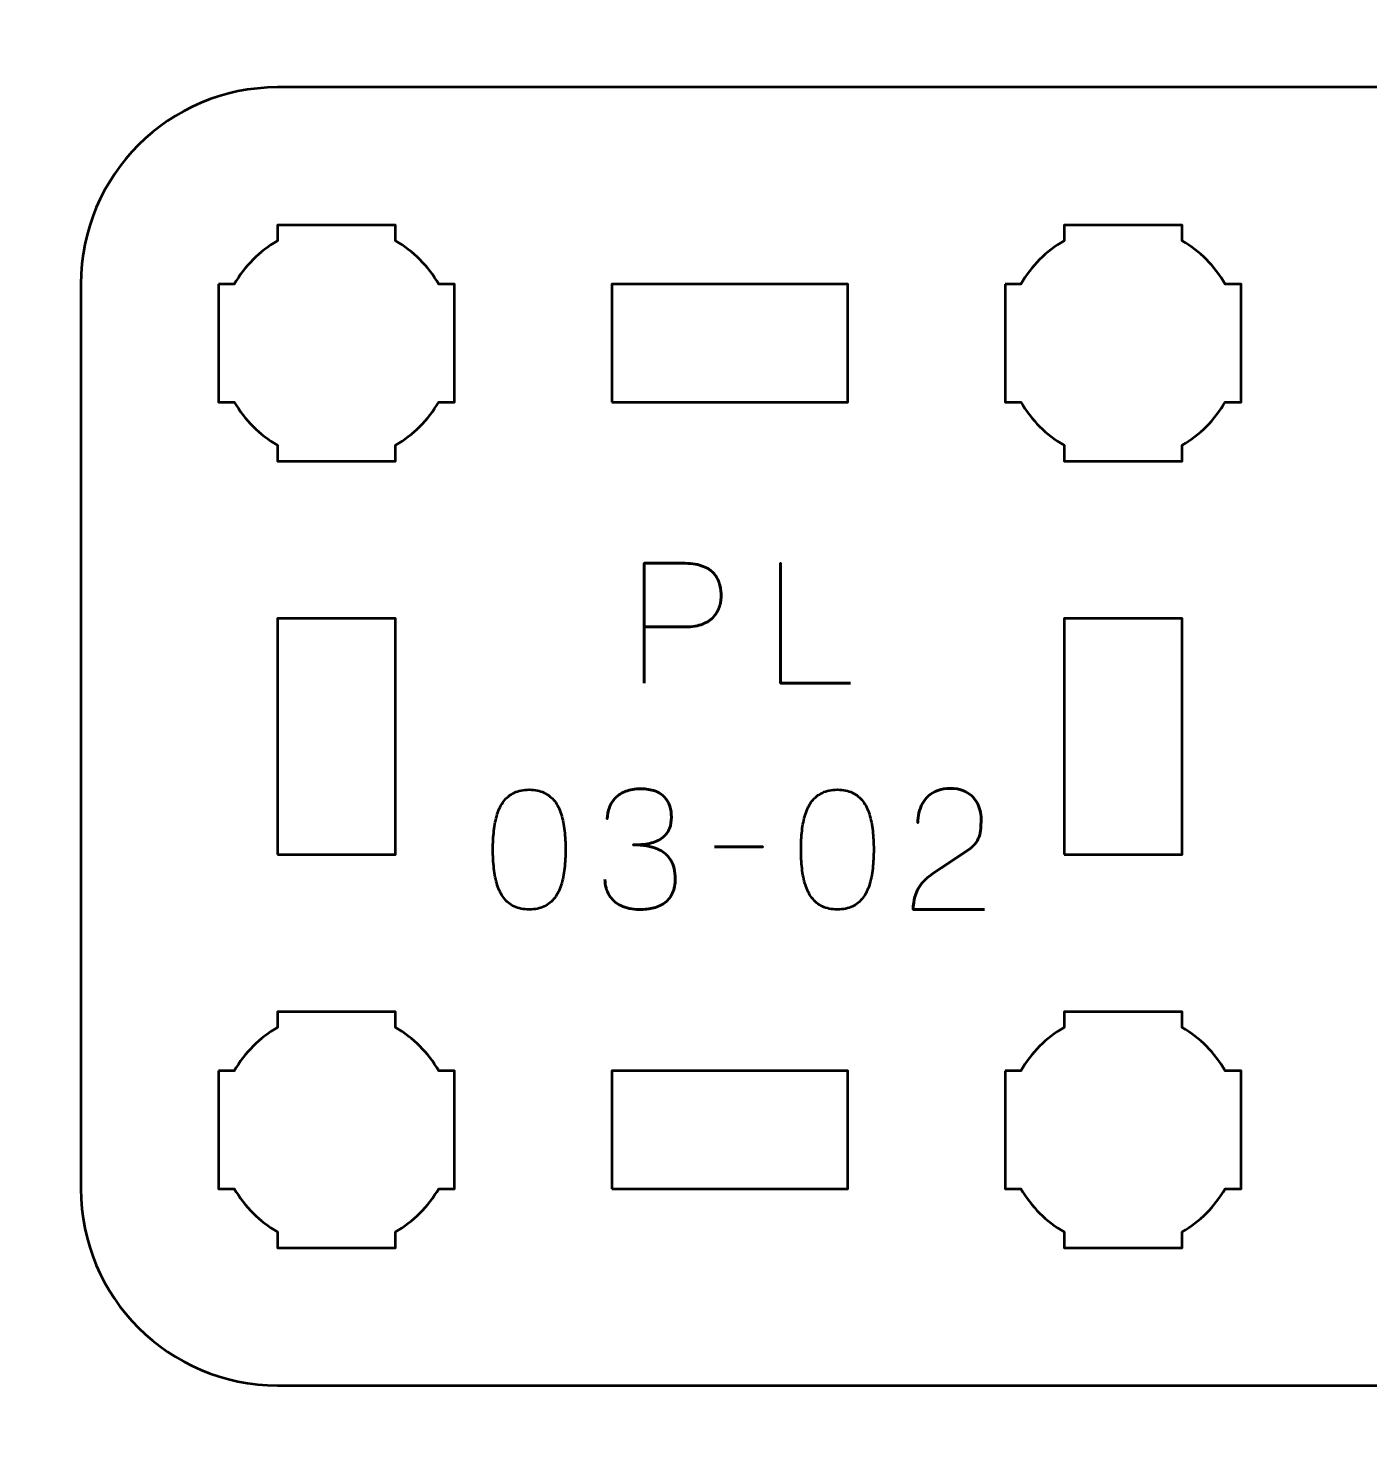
# Model space of a CAD drawing. Header units: centimetres. Extents: x -21 to 0, y -29.7 to 0.
# Drawn here: x -7.284 to -3.873, y -18.451 to -14.85 of the extents above; entities that cross this region are included whole.
import ezdxf

# ---------------------------------------------------------------- set-up
doc = ezdxf.new("R2010")
doc.units = ezdxf.units.CM
doc.header["$MEASUREMENT"] = 0
doc.layers.add('Layer 1', color=7, linetype='Continuous')

msp = doc.modelspace()

# ---------------------------------------------------------------- linework, layer by layer
at = {"layer": 'Layer 1', "lineweight": 53}
for points in [[(-5.8, -15.8), (-5.2, -15.8), (-5.2, -15.5), (-5.8, -15.5), (-5.8, -15.8)], [(-6.65, -16.95), (-6.35, -16.95), (-6.35, -16.35), (-6.65, -16.35), (-6.65, -16.95)], [(-4.65, -16.95), (-4.35, -16.95), (-4.35, -16.35), (-4.65, -16.35), (-4.65, -16.95)], [(-5.8, -17.8), (-5.2, -17.8), (-5.2, -17.5), (-5.8, -17.5), (-5.8, -17.8)]]:
    msp.add_lwpolyline(points, close=True, dxfattribs=at)
at = {"layer": 'Layer 1', "color": 1, "lineweight": 53}
msp.add_open_spline([(-21.00003, -29.19995), (-21.00003, -29.19995), (-21.00003, -5.89992), (-21.00003, -5.89992), (-21.00003, -5.89992), (-21.00003, -5.81709), (-20.93286, -5.74992), (-20.85003, -5.74992), (-20.85003, -5.74992), (-20.7672, -5.74992), (-20.70003, -5.68275), (-20.70003, -5.59992), (-20.70003, -5.59992), (-20.70003, -5.51709), (-20.7672, -5.44992), (-20.85003, -5.44992), (-20.85003, -5.44992), (-20.93286, -5.44992), (-21.00003, -5.38275), (-21.00003, -5.29992), (-21.00003, -5.29992), (-21.00003, -5.21709), (-20.93286, -5.14992), (-20.85003, -5.14992), (-20.85003, -5.14992), (-20.7672, -5.14992), (-20.70003, -5.08275), (-20.70003, -4.99992), (-20.70003, -4.99992), (-20.70003, -4.91709), (-20.7672, -4.84992), (-20.85003, -4.84992), (-20.85003, -4.84992), (-20.93286, -4.84992), (-21.00003, -4.78275), (-21.00003, -4.69992), (-21.00003, -4.69992), (-21.00003, -4.61709), (-20.93286, -4.54992), (-20.85003, -4.54992), (-20.85003, -4.54992), (-20.7672, -4.54992), (-20.70003, -4.48275), (-20.70003, -4.39992), (-20.70003, -4.39992), (-20.70003, -4.31709), (-20.7672, -4.24992), (-20.85003, -4.24992), (-20.85003, -4.24992), (-20.93286, -4.24992), (-21.00003, -4.18275), (-21.00003, -4.09992), (-21.00003, -4.09992), (-21.00003, -4.01709), (-20.93286, -3.94992), (-20.85003, -3.94992), (-20.85003, -3.94992), (-20.7672, -3.94992), (-20.70003, -3.88275), (-20.70003, -3.79992), (-20.70003, -3.79992), (-20.70003, -3.71709), (-20.7672, -3.64992), (-20.85003, -3.64992), (-20.85003, -3.64992), (-20.93286, -3.64992), (-21.00003, -3.58275), (-21.00003, -3.49992), (-21.00003, -3.49992), (-21.00003, -3.41709), (-20.93286, -3.34992), (-20.85003, -3.34992), (-20.85003, -3.34992), (-20.7672, -3.34992), (-20.70003, -3.28275), (-20.70003, -3.19992), (-20.70003, -3.19992), (-20.70003, -3.11709), (-20.7672, -3.04992), (-20.85003, -3.04992), (-20.85003, -3.04992), (-20.93286, -3.04992), (-21.00003, -2.98275), (-21.00003, -2.89992), (-21.00003, -2.89992), (-21.00003, -2.81709), (-20.93286, -2.74992), (-20.85003, -2.74992), (-20.85003, -2.74992), (-20.7672, -2.74992), (-20.70003, -2.68275), (-20.70003, -2.59992), (-20.70003, -2.59992), (-20.70003, -2.51709), (-20.7672, -2.44992), (-20.85003, -2.44992), (-20.85003, -2.44992), (-20.93286, -2.44992), (-21.00003, -2.38275), (-21.00003, -2.29992), (-21.00003, -2.29992), (-21.00003, -2.21709), (-20.93286, -2.14992), (-20.85003, -2.14992), (-20.85003, -2.14992), (-20.7672, -2.14992), (-20.70003, -2.08275), (-20.70003, -1.99992), (-20.70003, -1.99992), (-20.70003, -1.91709), (-20.7672, -1.84992), (-20.85003, -1.84992), (-20.85003, -1.84992), (-20.93286, -1.84992), (-21.00003, -1.78275), (-21.00003, -1.69992), (-21.00003, -1.69992), (-21.00003, -1.61709), (-20.93286, -1.54992), (-20.85003, -1.54992), (-20.85003, -1.54992), (-20.7672, -1.54992), (-20.70003, -1.48275), (-20.70003, -1.39992), (-20.70003, -1.39992), (-20.70003, -1.31709), (-20.7672, -1.24992), (-20.85003, -1.24992), (-20.85003, -1.24992), (-20.93286, -1.24992), (-21.00003, -1.18275), (-21.00003, -1.09992), (-21.00003, -1.09992), (-21.00003, -1.09992), (-21.00003, -0.49992), (-21.00003, -0.49992), (-21.00003, -0.49992), (-21.00003, -0.22295), (-20.77694, 0.00004), (-20.49994, 0.00004), (-20.49994, 0.00004), (-20.49994, 0.00004), (-0.50008, 0.00004), (-0.50008, 0.00004), (-0.50008, 0.00004), (-0.22294, 0.00004), (0.00002, -0.22295), (0.00002, -0.49992), (0.00002, -0.49992), (0.00002, -0.49992), (0.00002, -29.19995), (0.00002, -29.19995), (0.00002, -29.19995), (0.00002, -29.47695), (-0.22294, -29.70004), (-0.50008, -29.70004), (-0.50008, -29.70004), (-0.50008, -29.70004), (-20.49994, -29.70004), (-20.49994, -29.70004), (-20.49994, -29.70004), (-20.77694, -29.70004), (-21.00003, -29.47695), (-21.00003, -29.19995)], degree=3, knots=[0, 0, 0, 0, 0.0243902, 0.0243902, 0.0243902, 0.0243902, 0.0487805, 0.0487805, 0.0487805, 0.0487805, 0.0731707, 0.0731707, 0.0731707, 0.0731707, 0.097561, 0.097561, 0.097561, 0.097561, 0.1219512, 0.1219512, 0.1219512, 0.1219512, 0.1463415, 0.1463415, 0.1463415, 0.1463415, 0.1707317, 0.1707317, 0.1707317, 0.1707317, 0.195122, 0.195122, 0.195122, 0.195122, 0.2195122, 0.2195122, 0.2195122, 0.2195122, 0.2439024, 0.2439024, 0.2439024, 0.2439024, 0.2682927, 0.2682927, 0.2682927, 0.2682927, 0.2926829, 0.2926829, 0.2926829, 0.2926829, 0.3170732, 0.3170732, 0.3170732, 0.3170732, 0.3414634, 0.3414634, 0.3414634, 0.3414634, 0.3658537, 0.3658537, 0.3658537, 0.3658537, 0.3902439, 0.3902439, 0.3902439, 0.3902439, 0.4146341, 0.4146341, 0.4146341, 0.4146341, 0.4390244, 0.4390244, 0.4390244, 0.4390244, 0.4634146, 0.4634146, 0.4634146, 0.4634146, 0.4878049, 0.4878049, 0.4878049, 0.4878049, 0.5121951, 0.5121951, 0.5121951, 0.5121951, 0.5365854, 0.5365854, 0.5365854, 0.5365854, 0.5609756, 0.5609756, 0.5609756, 0.5609756, 0.5853659, 0.5853659, 0.5853659, 0.5853659, 0.6097561, 0.6097561, 0.6097561, 0.6097561, 0.6341463, 0.6341463, 0.6341463, 0.6341463, 0.6585366, 0.6585366, 0.6585366, 0.6585366, 0.6829268, 0.6829268, 0.6829268, 0.6829268, 0.7073171, 0.7073171, 0.7073171, 0.7073171, 0.7317073, 0.7317073, 0.7317073, 0.7317073, 0.7560976, 0.7560976, 0.7560976, 0.7560976, 0.7804878, 0.7804878, 0.7804878, 0.7804878, 0.804878, 0.804878, 0.804878, 0.804878, 0.8292683, 0.8292683, 0.8292683, 0.8292683, 0.8536585, 0.8536585, 0.8536585, 0.8536585, 0.8780488, 0.8780488, 0.8780488, 0.8780488, 0.902439, 0.902439, 0.902439, 0.902439, 0.9268293, 0.9268293, 0.9268293, 0.9268293, 0.9512195, 0.9512195, 0.9512195, 0.9512195, 0.9756098, 0.9756098, 0.9756098, 0.9756098, 1, 1, 1, 1], dxfattribs=at)
at = {"layer": 'Layer 1', "color": 3, "lineweight": 53}
msp.add_open_spline([(-7.15, -17.8), (-7.15, -17.8), (-7.15, -15.5), (-7.15, -15.5), (-7.15, -15.5), (-7.15, -15.22391), (-6.92609, -15), (-6.65, -15), (-6.65, -15), (-6.65, -15), (-2.35, -15), (-2.35, -15), (-2.35, -15), (-2.07391, -15), (-1.85, -15.22391), (-1.85, -15.5), (-1.85, -15.5), (-1.85, -15.5), (-1.85, -17.8), (-1.85, -17.8), (-1.85, -17.8), (-1.85, -18.07609), (-2.07391, -18.3), (-2.35, -18.3), (-2.35, -18.3), (-2.35, -18.3), (-6.65, -18.3), (-6.65, -18.3), (-6.65, -18.3), (-6.92609, -18.3), (-7.15, -18.07609), (-7.15, -17.8)], degree=3, knots=[0, 0, 0, 0, 0.125, 0.125, 0.125, 0.125, 0.25, 0.25, 0.25, 0.25, 0.375, 0.375, 0.375, 0.375, 0.5, 0.5, 0.5, 0.5, 0.625, 0.625, 0.625, 0.625, 0.75, 0.75, 0.75, 0.75, 0.875, 0.875, 0.875, 0.875, 1, 1, 1, 1], dxfattribs=at)
at = {"layer": 'Layer 1', "lineweight": 53}
for points in [[(-6.8, -15.5), (-6.8, -15.5), (-6.75985, -15.5), (-6.75985, -15.5), (-6.75985, -15.5), (-6.7335, -15.45447), (-6.69553, -15.4165), (-6.65, -15.39015), (-6.65, -15.39015), (-6.65, -15.39015), (-6.65, -15.35), (-6.65, -15.35), (-6.65, -15.35), (-6.65, -15.35), (-6.5, -15.35), (-6.5, -15.35), (-6.5, -15.35), (-6.5, -15.35), (-6.35, -15.35), (-6.35, -15.35), (-6.35, -15.35), (-6.35, -15.35), (-6.35, -15.39015), (-6.35, -15.39015), (-6.35, -15.39015), (-6.30447, -15.4165), (-6.2665, -15.45447), (-6.24015, -15.5), (-6.24015, -15.5), (-6.24015, -15.5), (-6.2, -15.5), (-6.2, -15.5), (-6.2, -15.5), (-6.2, -15.5), (-6.2, -15.65), (-6.2, -15.65), (-6.2, -15.65), (-6.2, -15.65), (-6.2, -15.8), (-6.2, -15.8), (-6.2, -15.8), (-6.2, -15.8), (-6.24015, -15.8), (-6.24015, -15.8), (-6.24015, -15.8), (-6.2665, -15.84553), (-6.30447, -15.8835), (-6.35, -15.90985), (-6.35, -15.90985), (-6.35, -15.90985), (-6.35, -15.95), (-6.35, -15.95), (-6.35, -15.95), (-6.35, -15.95), (-6.5, -15.95), (-6.5, -15.95), (-6.5, -15.95), (-6.5, -15.95), (-6.65, -15.95), (-6.65, -15.95), (-6.65, -15.95), (-6.65, -15.95), (-6.65, -15.90985), (-6.65, -15.90985), (-6.65, -15.90985), (-6.69553, -15.8835), (-6.7335, -15.84553), (-6.75985, -15.8), (-6.75985, -15.8), (-6.75985, -15.8), (-6.8, -15.8), (-6.8, -15.8), (-6.8, -15.8), (-6.8, -15.8), (-6.8, -15.65), (-6.8, -15.65), (-6.8, -15.65), (-6.8, -15.65), (-6.8, -15.5), (-6.8, -15.5)], [(-4.8, -15.5), (-4.8, -15.5), (-4.75985, -15.5), (-4.75985, -15.5), (-4.75985, -15.5), (-4.7335, -15.45447), (-4.69553, -15.4165), (-4.65, -15.39015), (-4.65, -15.39015), (-4.65, -15.39015), (-4.65, -15.35), (-4.65, -15.35), (-4.65, -15.35), (-4.65, -15.35), (-4.5, -15.35), (-4.5, -15.35), (-4.5, -15.35), (-4.5, -15.35), (-4.35, -15.35), (-4.35, -15.35), (-4.35, -15.35), (-4.35, -15.35), (-4.35, -15.39015), (-4.35, -15.39015), (-4.35, -15.39015), (-4.30447, -15.4165), (-4.2665, -15.45447), (-4.24015, -15.5), (-4.24015, -15.5), (-4.24015, -15.5), (-4.2, -15.5), (-4.2, -15.5), (-4.2, -15.5), (-4.2, -15.5), (-4.2, -15.65), (-4.2, -15.65), (-4.2, -15.65), (-4.2, -15.65), (-4.2, -15.8), (-4.2, -15.8), (-4.2, -15.8), (-4.2, -15.8), (-4.24015, -15.8), (-4.24015, -15.8), (-4.24015, -15.8), (-4.2665, -15.84553), (-4.30447, -15.8835), (-4.35, -15.90985), (-4.35, -15.90985), (-4.35, -15.90985), (-4.35, -15.95), (-4.35, -15.95), (-4.35, -15.95), (-4.35, -15.95), (-4.5, -15.95), (-4.5, -15.95), (-4.5, -15.95), (-4.5, -15.95), (-4.65, -15.95), (-4.65, -15.95), (-4.65, -15.95), (-4.65, -15.95), (-4.65, -15.90985), (-4.65, -15.90985), (-4.65, -15.90985), (-4.69553, -15.8835), (-4.7335, -15.84553), (-4.75985, -15.8), (-4.75985, -15.8), (-4.75985, -15.8), (-4.8, -15.8), (-4.8, -15.8), (-4.8, -15.8), (-4.8, -15.8), (-4.8, -15.65), (-4.8, -15.65), (-4.8, -15.65), (-4.8, -15.65), (-4.8, -15.5), (-4.8, -15.5)], [(-6.8, -17.5), (-6.8, -17.5), (-6.75985, -17.5), (-6.75985, -17.5), (-6.75985, -17.5), (-6.7335, -17.45447), (-6.69553, -17.4165), (-6.65, -17.39015), (-6.65, -17.39015), (-6.65, -17.39015), (-6.65, -17.35), (-6.65, -17.35), (-6.65, -17.35), (-6.65, -17.35), (-6.5, -17.35), (-6.5, -17.35), (-6.5, -17.35), (-6.5, -17.35), (-6.35, -17.35), (-6.35, -17.35), (-6.35, -17.35), (-6.35, -17.35), (-6.35, -17.39015), (-6.35, -17.39015), (-6.35, -17.39015), (-6.30447, -17.4165), (-6.2665, -17.45447), (-6.24015, -17.5), (-6.24015, -17.5), (-6.24015, -17.5), (-6.2, -17.5), (-6.2, -17.5), (-6.2, -17.5), (-6.2, -17.5), (-6.2, -17.65), (-6.2, -17.65), (-6.2, -17.65), (-6.2, -17.65), (-6.2, -17.8), (-6.2, -17.8), (-6.2, -17.8), (-6.2, -17.8), (-6.24015, -17.8), (-6.24015, -17.8), (-6.24015, -17.8), (-6.2665, -17.84553), (-6.30447, -17.8835), (-6.35, -17.90985), (-6.35, -17.90985), (-6.35, -17.90985), (-6.35, -17.95), (-6.35, -17.95), (-6.35, -17.95), (-6.35, -17.95), (-6.5, -17.95), (-6.5, -17.95), (-6.5, -17.95), (-6.5, -17.95), (-6.65, -17.95), (-6.65, -17.95), (-6.65, -17.95), (-6.65, -17.95), (-6.65, -17.90985), (-6.65, -17.90985), (-6.65, -17.90985), (-6.69553, -17.8835), (-6.7335, -17.84553), (-6.75985, -17.8), (-6.75985, -17.8), (-6.75985, -17.8), (-6.8, -17.8), (-6.8, -17.8), (-6.8, -17.8), (-6.8, -17.8), (-6.8, -17.65), (-6.8, -17.65), (-6.8, -17.65), (-6.8, -17.65), (-6.8, -17.5), (-6.8, -17.5)], [(-4.8, -17.5), (-4.8, -17.5), (-4.75985, -17.5), (-4.75985, -17.5), (-4.75985, -17.5), (-4.7335, -17.45447), (-4.69553, -17.4165), (-4.65, -17.39015), (-4.65, -17.39015), (-4.65, -17.39015), (-4.65, -17.35), (-4.65, -17.35), (-4.65, -17.35), (-4.65, -17.35), (-4.5, -17.35), (-4.5, -17.35), (-4.5, -17.35), (-4.5, -17.35), (-4.35, -17.35), (-4.35, -17.35), (-4.35, -17.35), (-4.35, -17.35), (-4.35, -17.39015), (-4.35, -17.39015), (-4.35, -17.39015), (-4.30447, -17.4165), (-4.2665, -17.45447), (-4.24015, -17.5), (-4.24015, -17.5), (-4.24015, -17.5), (-4.2, -17.5), (-4.2, -17.5), (-4.2, -17.5), (-4.2, -17.5), (-4.2, -17.65), (-4.2, -17.65), (-4.2, -17.65), (-4.2, -17.65), (-4.2, -17.8), (-4.2, -17.8), (-4.2, -17.8), (-4.2, -17.8), (-4.24015, -17.8), (-4.24015, -17.8), (-4.24015, -17.8), (-4.2665, -17.84553), (-4.30447, -17.8835), (-4.35, -17.90985), (-4.35, -17.90985), (-4.35, -17.90985), (-4.35, -17.95), (-4.35, -17.95), (-4.35, -17.95), (-4.35, -17.95), (-4.5, -17.95), (-4.5, -17.95), (-4.5, -17.95), (-4.5, -17.95), (-4.65, -17.95), (-4.65, -17.95), (-4.65, -17.95), (-4.65, -17.95), (-4.65, -17.90985), (-4.65, -17.90985), (-4.65, -17.90985), (-4.69553, -17.8835), (-4.7335, -17.84553), (-4.75985, -17.8), (-4.75985, -17.8), (-4.75985, -17.8), (-4.8, -17.8), (-4.8, -17.8), (-4.8, -17.8), (-4.8, -17.8), (-4.8, -17.65), (-4.8, -17.65), (-4.8, -17.65), (-4.8, -17.65), (-4.8, -17.5), (-4.8, -17.5)]]:
    msp.add_open_spline(points, degree=3, knots=[0, 0, 0, 0, 0.05, 0.05, 0.05, 0.05, 0.1, 0.1, 0.1, 0.1, 0.15, 0.15, 0.15, 0.15, 0.2, 0.2, 0.2, 0.2, 0.25, 0.25, 0.25, 0.25, 0.3, 0.3, 0.3, 0.3, 0.35, 0.35, 0.35, 0.35, 0.4, 0.4, 0.4, 0.4, 0.45, 0.45, 0.45, 0.45, 0.5, 0.5, 0.5, 0.5, 0.55, 0.55, 0.55, 0.55, 0.6, 0.6, 0.6, 0.6, 0.65, 0.65, 0.65, 0.65, 0.7, 0.7, 0.7, 0.7, 0.75, 0.75, 0.75, 0.75, 0.8, 0.8, 0.8, 0.8, 0.85, 0.85, 0.85, 0.85, 0.9, 0.9, 0.9, 0.9, 0.95, 0.95, 0.95, 0.95, 1, 1, 1, 1], dxfattribs=at)
at = {"layer": 'Layer 1', "color": 5, "lineweight": 53}
for points, knots in [([(-5.71759, -16.51494), (-5.71759, -16.51494), (-5.71759, -16.20972), (-5.71759, -16.20972), (-5.71759, -16.20972), (-5.71759, -16.20972), (-5.62022, -16.20972), (-5.62022, -16.20972), (-5.62022, -16.20972), (-5.60075, -16.20979), (-5.58474, -16.21198), (-5.57211, -16.21621), (-5.57211, -16.21621), (-5.55955, -16.22037), (-5.54967, -16.22616), (-5.54254, -16.2335), (-5.54254, -16.2335), (-5.53542, -16.24076), (-5.53034, -16.24909), (-5.52723, -16.25847), (-5.52723, -16.25847), (-5.5242, -16.26786), (-5.52244, -16.27766), (-5.52201, -16.28804), (-5.52201, -16.28804), (-5.52152, -16.29841), (-5.52272, -16.30857), (-5.52554, -16.31844), (-5.52554, -16.31844), (-5.52843, -16.32832), (-5.5333, -16.33728), (-5.54029, -16.34533), (-5.54029, -16.34533), (-5.5472, -16.35337), (-5.55658, -16.35979), (-5.56837, -16.36452), (-5.56837, -16.36452), (-5.58015, -16.36931), (-5.59475, -16.37171), (-5.61218, -16.37185), (-5.61218, -16.37185), (-5.61218, -16.37185), (-5.71759, -16.37185), (-5.71759, -16.37185), (-5.71759, -16.37185), (-5.71759, -16.37185), (-5.61218, -16.37185), (-5.61218, -16.37185), (-5.61218, -16.37185), (-5.59511, -16.37171), (-5.58064, -16.36931), (-5.56893, -16.36452), (-5.56893, -16.36452), (-5.55715, -16.35979), (-5.54776, -16.35337), (-5.54071, -16.34533), (-5.54071, -16.34533), (-5.53372, -16.33728), (-5.52871, -16.32832), (-5.52575, -16.31844), (-5.52575, -16.31844), (-5.52279, -16.30857), (-5.52152, -16.29841), (-5.52201, -16.28804), (-5.52201, -16.28804), (-5.52244, -16.27766), (-5.5242, -16.26786), (-5.52737, -16.25847), (-5.52737, -16.25847), (-5.53048, -16.24909), (-5.5357, -16.24076), (-5.54283, -16.2335), (-5.54283, -16.2335), (-5.55002, -16.22616), (-5.5599, -16.22037), (-5.57246, -16.21621), (-5.57246, -16.21621), (-5.58509, -16.21198), (-5.60096, -16.20979), (-5.62022, -16.20972), (-5.62022, -16.20972), (-5.62022, -16.20972), (-5.71759, -16.20972), (-5.71759, -16.20972), (-5.71759, -16.20972), (-5.71759, -16.20972), (-5.71759, -16.51494), (-5.71759, -16.51494)], [0, 0, 0, 0, 0.0454545, 0.0454545, 0.0454545, 0.0454545, 0.0909091, 0.0909091, 0.0909091, 0.0909091, 0.1363636, 0.1363636, 0.1363636, 0.1363636, 0.1818182, 0.1818182, 0.1818182, 0.1818182, 0.2272727, 0.2272727, 0.2272727, 0.2272727, 0.2727273, 0.2727273, 0.2727273, 0.2727273, 0.3181818, 0.3181818, 0.3181818, 0.3181818, 0.3636364, 0.3636364, 0.3636364, 0.3636364, 0.4090909, 0.4090909, 0.4090909, 0.4090909, 0.4545455, 0.4545455, 0.4545455, 0.4545455, 0.5, 0.5, 0.5, 0.5, 0.5454545, 0.5454545, 0.5454545, 0.5454545, 0.5909091, 0.5909091, 0.5909091, 0.5909091, 0.6363636, 0.6363636, 0.6363636, 0.6363636, 0.6818182, 0.6818182, 0.6818182, 0.6818182, 0.7272727, 0.7272727, 0.7272727, 0.7272727, 0.7727273, 0.7727273, 0.7727273, 0.7727273, 0.8181818, 0.8181818, 0.8181818, 0.8181818, 0.8636364, 0.8636364, 0.8636364, 0.8636364, 0.9090909, 0.9090909, 0.9090909, 0.9090909, 0.9545455, 0.9545455, 0.9545455, 0.9545455, 1, 1, 1, 1]), ([(-5.19309, -16.51494), (-5.19309, -16.51494), (-5.37131, -16.51494), (-5.37131, -16.51494), (-5.37131, -16.51494), (-5.37131, -16.51494), (-5.37131, -16.20972), (-5.37131, -16.20972), (-5.37131, -16.20972), (-5.37131, -16.20972), (-5.37131, -16.51494), (-5.37131, -16.51494), (-5.37131, -16.51494), (-5.37131, -16.51494), (-5.19309, -16.51494), (-5.19309, -16.51494)], [0, 0, 0, 0, 0.25, 0.25, 0.25, 0.25, 0.5, 0.5, 0.5, 0.5, 0.75, 0.75, 0.75, 0.75, 1, 1, 1, 1]), ([(-6.0099, -17.09025), (-5.99509, -17.09018), (-5.98232, -17.08757), (-5.97166, -17.08249), (-5.97166, -17.08249), (-5.96108, -17.07741), (-5.95226, -17.07014), (-5.94521, -17.0609), (-5.94521, -17.0609), (-5.93822, -17.05159), (-5.93272, -17.04058), (-5.92863, -17.02788), (-5.92863, -17.02788), (-5.9246, -17.01518), (-5.92171, -17.00128), (-5.92009, -16.98604), (-5.92009, -16.98604), (-5.91839, -16.9708), (-5.91755, -16.95478), (-5.91762, -16.93785), (-5.91762, -16.93785), (-5.91755, -16.92099), (-5.91839, -16.90497), (-5.92009, -16.8898), (-5.92009, -16.8898), (-5.92171, -16.87463), (-5.9246, -16.86066), (-5.92863, -16.84796), (-5.92863, -16.84796), (-5.93272, -16.83533), (-5.93822, -16.82433), (-5.94521, -16.81494), (-5.94521, -16.81494), (-5.95226, -16.80563), (-5.96108, -16.79836), (-5.97166, -16.79328), (-5.97166, -16.79328), (-5.98232, -16.78813), (-5.99509, -16.78552), (-6.0099, -16.78545), (-6.0099, -16.78545), (-6.02472, -16.78552), (-6.03749, -16.78813), (-6.04815, -16.79328), (-6.04815, -16.79328), (-6.05873, -16.79836), (-6.06755, -16.80563), (-6.0746, -16.81494), (-6.0746, -16.81494), (-6.08159, -16.82433), (-6.08709, -16.83533), (-6.09118, -16.84796), (-6.09118, -16.84796), (-6.09521, -16.86066), (-6.0981, -16.87463), (-6.09972, -16.8898), (-6.09972, -16.8898), (-6.10141, -16.90497), (-6.10226, -16.92099), (-6.10219, -16.93785), (-6.10219, -16.93785), (-6.10226, -16.95478), (-6.10141, -16.9708), (-6.09972, -16.98604), (-6.09972, -16.98604), (-6.0981, -17.00128), (-6.09521, -17.01518), (-6.09118, -17.02788), (-6.09118, -17.02788), (-6.08709, -17.04058), (-6.08159, -17.05159), (-6.0746, -17.0609), (-6.0746, -17.0609), (-6.06755, -17.07014), (-6.05873, -17.07741), (-6.04815, -17.08249), (-6.04815, -17.08249), (-6.03749, -17.08757), (-6.02472, -17.09018), (-6.0099, -17.09025)], [0, 0, 0, 0, 0.05, 0.05, 0.05, 0.05, 0.1, 0.1, 0.1, 0.1, 0.15, 0.15, 0.15, 0.15, 0.2, 0.2, 0.2, 0.2, 0.25, 0.25, 0.25, 0.25, 0.3, 0.3, 0.3, 0.3, 0.35, 0.35, 0.35, 0.35, 0.4, 0.4, 0.4, 0.4, 0.45, 0.45, 0.45, 0.45, 0.5, 0.5, 0.5, 0.5, 0.55, 0.55, 0.55, 0.55, 0.6, 0.6, 0.6, 0.6, 0.65, 0.65, 0.65, 0.65, 0.7, 0.7, 0.7, 0.7, 0.75, 0.75, 0.75, 0.75, 0.8, 0.8, 0.8, 0.8, 0.85, 0.85, 0.85, 0.85, 0.9, 0.9, 0.9, 0.9, 0.95, 0.95, 0.95, 0.95, 1, 1, 1, 1]), ([(-6.0099, -17.09025), (-5.99509, -17.09018), (-5.98232, -17.08757), (-5.97166, -17.08249), (-5.97166, -17.08249), (-5.96108, -17.07741), (-5.95226, -17.07014), (-5.94521, -17.0609), (-5.94521, -17.0609), (-5.93822, -17.05159), (-5.93272, -17.04058), (-5.92863, -17.02788), (-5.92863, -17.02788), (-5.9246, -17.01518), (-5.92171, -17.00128), (-5.92009, -16.98604), (-5.92009, -16.98604), (-5.91839, -16.9708), (-5.91755, -16.95478), (-5.91762, -16.93785), (-5.91762, -16.93785), (-5.91755, -16.92099), (-5.91839, -16.90497), (-5.92009, -16.8898), (-5.92009, -16.8898), (-5.92171, -16.87463), (-5.9246, -16.86066), (-5.92863, -16.84796), (-5.92863, -16.84796), (-5.93272, -16.83533), (-5.93822, -16.82433), (-5.94521, -16.81494), (-5.94521, -16.81494), (-5.95226, -16.80563), (-5.96108, -16.79836), (-5.97166, -16.79328), (-5.97166, -16.79328), (-5.98232, -16.78813), (-5.99509, -16.78552), (-6.0099, -16.78545), (-6.0099, -16.78545), (-6.02472, -16.78552), (-6.03749, -16.78813), (-6.04815, -16.79328), (-6.04815, -16.79328), (-6.05873, -16.79836), (-6.06755, -16.80563), (-6.0746, -16.81494), (-6.0746, -16.81494), (-6.08159, -16.82433), (-6.08709, -16.83533), (-6.09118, -16.84796), (-6.09118, -16.84796), (-6.09521, -16.86066), (-6.0981, -16.87463), (-6.09972, -16.8898), (-6.09972, -16.8898), (-6.10141, -16.90497), (-6.10226, -16.92099), (-6.10219, -16.93785), (-6.10219, -16.93785), (-6.10226, -16.95478), (-6.10141, -16.9708), (-6.09972, -16.98604), (-6.09972, -16.98604), (-6.0981, -17.00128), (-6.09521, -17.01518), (-6.09118, -17.02788), (-6.09118, -17.02788), (-6.08709, -17.04058), (-6.08159, -17.05159), (-6.0746, -17.0609), (-6.0746, -17.0609), (-6.06755, -17.07014), (-6.05873, -17.07741), (-6.04815, -17.08249), (-6.04815, -17.08249), (-6.03749, -17.08757), (-6.02472, -17.09018), (-6.0099, -17.09025)], [0, 0, 0, 0, 0.05, 0.05, 0.05, 0.05, 0.1, 0.1, 0.1, 0.1, 0.15, 0.15, 0.15, 0.15, 0.2, 0.2, 0.2, 0.2, 0.25, 0.25, 0.25, 0.25, 0.3, 0.3, 0.3, 0.3, 0.35, 0.35, 0.35, 0.35, 0.4, 0.4, 0.4, 0.4, 0.45, 0.45, 0.45, 0.45, 0.5, 0.5, 0.5, 0.5, 0.55, 0.55, 0.55, 0.55, 0.6, 0.6, 0.6, 0.6, 0.65, 0.65, 0.65, 0.65, 0.7, 0.7, 0.7, 0.7, 0.75, 0.75, 0.75, 0.75, 0.8, 0.8, 0.8, 0.8, 0.85, 0.85, 0.85, 0.85, 0.9, 0.9, 0.9, 0.9, 0.95, 0.95, 0.95, 0.95, 1, 1, 1, 1]), ([(-5.81729, -17.01363), (-5.81722, -17.02887), (-5.81369, -17.04213), (-5.80671, -17.05363), (-5.80671, -17.05363), (-5.79972, -17.06506), (-5.78977, -17.07402), (-5.77679, -17.08044), (-5.77679, -17.08044), (-5.76381, -17.08686), (-5.74822, -17.09011), (-5.73008, -17.09025), (-5.73008, -17.09025), (-5.71647, -17.09025), (-5.70412, -17.08884), (-5.6929, -17.08588), (-5.6929, -17.08588), (-5.68175, -17.08291), (-5.67216, -17.07833), (-5.66404, -17.07205), (-5.66404, -17.07205), (-5.65593, -17.06577), (-5.64972, -17.05765), (-5.64528, -17.04778), (-5.64528, -17.04778), (-5.6409, -17.03783), (-5.63872, -17.0259), (-5.63865, -17.01193), (-5.63865, -17.01193), (-5.63857, -16.99331), (-5.64238, -16.97757), (-5.64993, -16.9648), (-5.64993, -16.9648), (-5.65748, -16.95203), (-5.6692, -16.94244), (-5.68493, -16.93588), (-5.68493, -16.93588), (-5.70066, -16.92931), (-5.72084, -16.926), (-5.74532, -16.926), (-5.74532, -16.926), (-5.72705, -16.92607), (-5.71174, -16.92438), (-5.69925, -16.92092), (-5.69925, -16.92092), (-5.68683, -16.91746), (-5.67689, -16.91259), (-5.66941, -16.90624), (-5.66941, -16.90624), (-5.66193, -16.89996), (-5.6565, -16.89248), (-5.65325, -16.88388), (-5.65325, -16.88388), (-5.64993, -16.87534), (-5.64831, -16.86596), (-5.64838, -16.85573), (-5.64838, -16.85573), (-5.64831, -16.84549), (-5.64972, -16.83604), (-5.65254, -16.82729), (-5.65254, -16.82729), (-5.6553, -16.81854), (-5.65981, -16.81085), (-5.66595, -16.80429), (-5.66595, -16.80429), (-5.67209, -16.79773), (-5.6802, -16.79258), (-5.69015, -16.78891), (-5.69015, -16.78891), (-5.70017, -16.78524), (-5.71238, -16.78341), (-5.7267, -16.78334), (-5.7267, -16.78334), (-5.74095, -16.78341), (-5.75344, -16.78552), (-5.76402, -16.78962), (-5.76402, -16.78962), (-5.77468, -16.79371), (-5.78342, -16.79928), (-5.79048, -16.80641), (-5.79048, -16.80641), (-5.79746, -16.81353), (-5.80269, -16.82165), (-5.80614, -16.83082), (-5.80614, -16.83082), (-5.80967, -16.83999), (-5.81136, -16.84973), (-5.81136, -16.85996), (-5.81136, -16.85996), (-5.81136, -16.84973), (-5.80967, -16.83999), (-5.80614, -16.83082), (-5.80614, -16.83082), (-5.80269, -16.82165), (-5.79746, -16.81353), (-5.79048, -16.80641), (-5.79048, -16.80641), (-5.78342, -16.79928), (-5.77468, -16.79371), (-5.76402, -16.78962), (-5.76402, -16.78962), (-5.75344, -16.78552), (-5.74095, -16.78341), (-5.7267, -16.78334), (-5.7267, -16.78334), (-5.71238, -16.78341), (-5.70017, -16.78524), (-5.69015, -16.78891), (-5.69015, -16.78891), (-5.6802, -16.79258), (-5.67209, -16.79773), (-5.66595, -16.80429), (-5.66595, -16.80429), (-5.65981, -16.81085), (-5.6553, -16.81854), (-5.65254, -16.82729), (-5.65254, -16.82729), (-5.64972, -16.83604), (-5.64831, -16.84549), (-5.64838, -16.85573), (-5.64838, -16.85573), (-5.64831, -16.86596), (-5.64993, -16.87534), (-5.65325, -16.88388), (-5.65325, -16.88388), (-5.6565, -16.89248), (-5.66193, -16.89996), (-5.66941, -16.90624), (-5.66941, -16.90624), (-5.67689, -16.91259), (-5.68683, -16.91746), (-5.69925, -16.92092), (-5.69925, -16.92092), (-5.71174, -16.92438), (-5.72705, -16.92607), (-5.74532, -16.926), (-5.74532, -16.926), (-5.72084, -16.926), (-5.70066, -16.92931), (-5.68493, -16.93588), (-5.68493, -16.93588), (-5.6692, -16.94244), (-5.65748, -16.95203), (-5.64993, -16.9648), (-5.64993, -16.9648), (-5.64238, -16.97757), (-5.63857, -16.99331), (-5.63865, -17.01193), (-5.63865, -17.01193), (-5.63872, -17.0259), (-5.6409, -17.03783), (-5.64528, -17.04778), (-5.64528, -17.04778), (-5.64972, -17.05765), (-5.65593, -17.06577), (-5.66404, -17.07205), (-5.66404, -17.07205), (-5.67216, -17.07833), (-5.68175, -17.08291), (-5.6929, -17.08588), (-5.6929, -17.08588), (-5.70412, -17.08884), (-5.71647, -17.09025), (-5.73008, -17.09025), (-5.73008, -17.09025), (-5.74822, -17.09011), (-5.76381, -17.08686), (-5.77679, -17.08044), (-5.77679, -17.08044), (-5.78977, -17.07402), (-5.79972, -17.06506), (-5.80671, -17.05363), (-5.80671, -17.05363), (-5.81369, -17.04213), (-5.81722, -17.02887), (-5.81729, -17.01363)], [0, 0, 0, 0, 0.0227273, 0.0227273, 0.0227273, 0.0227273, 0.0454545, 0.0454545, 0.0454545, 0.0454545, 0.0681818, 0.0681818, 0.0681818, 0.0681818, 0.0909091, 0.0909091, 0.0909091, 0.0909091, 0.1136364, 0.1136364, 0.1136364, 0.1136364, 0.1363636, 0.1363636, 0.1363636, 0.1363636, 0.1590909, 0.1590909, 0.1590909, 0.1590909, 0.1818182, 0.1818182, 0.1818182, 0.1818182, 0.2045455, 0.2045455, 0.2045455, 0.2045455, 0.2272727, 0.2272727, 0.2272727, 0.2272727, 0.25, 0.25, 0.25, 0.25, 0.2727273, 0.2727273, 0.2727273, 0.2727273, 0.2954545, 0.2954545, 0.2954545, 0.2954545, 0.3181818, 0.3181818, 0.3181818, 0.3181818, 0.3409091, 0.3409091, 0.3409091, 0.3409091, 0.3636364, 0.3636364, 0.3636364, 0.3636364, 0.3863636, 0.3863636, 0.3863636, 0.3863636, 0.4090909, 0.4090909, 0.4090909, 0.4090909, 0.4318182, 0.4318182, 0.4318182, 0.4318182, 0.4545455, 0.4545455, 0.4545455, 0.4545455, 0.4772727, 0.4772727, 0.4772727, 0.4772727, 0.5, 0.5, 0.5, 0.5, 0.5227273, 0.5227273, 0.5227273, 0.5227273, 0.5454545, 0.5454545, 0.5454545, 0.5454545, 0.5681818, 0.5681818, 0.5681818, 0.5681818, 0.5909091, 0.5909091, 0.5909091, 0.5909091, 0.6136364, 0.6136364, 0.6136364, 0.6136364, 0.6363636, 0.6363636, 0.6363636, 0.6363636, 0.6590909, 0.6590909, 0.6590909, 0.6590909, 0.6818182, 0.6818182, 0.6818182, 0.6818182, 0.7045455, 0.7045455, 0.7045455, 0.7045455, 0.7272727, 0.7272727, 0.7272727, 0.7272727, 0.75, 0.75, 0.75, 0.75, 0.7727273, 0.7727273, 0.7727273, 0.7727273, 0.7954545, 0.7954545, 0.7954545, 0.7954545, 0.8181818, 0.8181818, 0.8181818, 0.8181818, 0.8409091, 0.8409091, 0.8409091, 0.8409091, 0.8636364, 0.8636364, 0.8636364, 0.8636364, 0.8863636, 0.8863636, 0.8863636, 0.8863636, 0.9090909, 0.9090909, 0.9090909, 0.9090909, 0.9318182, 0.9318182, 0.9318182, 0.9318182, 0.9545455, 0.9545455, 0.9545455, 0.9545455, 0.9772727, 0.9772727, 0.9772727, 0.9772727, 1, 1, 1, 1]), ([(-5.22632, -17.09025), (-5.21151, -17.09018), (-5.19874, -17.08757), (-5.18808, -17.08249), (-5.18808, -17.08249), (-5.1775, -17.07741), (-5.16868, -17.07014), (-5.16163, -17.0609), (-5.16163, -17.0609), (-5.15464, -17.05159), (-5.14914, -17.04058), (-5.14505, -17.02788), (-5.14505, -17.02788), (-5.14102, -17.01518), (-5.13813, -17.00128), (-5.13651, -16.98604), (-5.13651, -16.98604), (-5.13481, -16.9708), (-5.13397, -16.95478), (-5.13404, -16.93785), (-5.13404, -16.93785), (-5.13397, -16.92099), (-5.13481, -16.90497), (-5.13651, -16.8898), (-5.13651, -16.8898), (-5.13813, -16.87463), (-5.14102, -16.86066), (-5.14505, -16.84796), (-5.14505, -16.84796), (-5.14914, -16.83533), (-5.15464, -16.82433), (-5.16163, -16.81494), (-5.16163, -16.81494), (-5.16868, -16.80563), (-5.1775, -16.79836), (-5.18808, -16.79328), (-5.18808, -16.79328), (-5.19874, -16.78813), (-5.21151, -16.78552), (-5.22632, -16.78545), (-5.22632, -16.78545), (-5.24114, -16.78552), (-5.25391, -16.78813), (-5.26457, -16.79328), (-5.26457, -16.79328), (-5.27515, -16.79836), (-5.28397, -16.80563), (-5.29102, -16.81494), (-5.29102, -16.81494), (-5.29801, -16.82433), (-5.30351, -16.83533), (-5.3076, -16.84796), (-5.3076, -16.84796), (-5.31163, -16.86066), (-5.31452, -16.87463), (-5.31614, -16.8898), (-5.31614, -16.8898), (-5.31783, -16.90497), (-5.31868, -16.92099), (-5.31861, -16.93785), (-5.31861, -16.93785), (-5.31868, -16.95478), (-5.31783, -16.9708), (-5.31614, -16.98604), (-5.31614, -16.98604), (-5.31452, -17.00128), (-5.31163, -17.01518), (-5.3076, -17.02788), (-5.3076, -17.02788), (-5.30351, -17.04058), (-5.29801, -17.05159), (-5.29102, -17.0609), (-5.29102, -17.0609), (-5.28397, -17.07014), (-5.27515, -17.07741), (-5.26457, -17.08249), (-5.26457, -17.08249), (-5.25391, -17.08757), (-5.24114, -17.09018), (-5.22632, -17.09025)], [0, 0, 0, 0, 0.05, 0.05, 0.05, 0.05, 0.1, 0.1, 0.1, 0.1, 0.15, 0.15, 0.15, 0.15, 0.2, 0.2, 0.2, 0.2, 0.25, 0.25, 0.25, 0.25, 0.3, 0.3, 0.3, 0.3, 0.35, 0.35, 0.35, 0.35, 0.4, 0.4, 0.4, 0.4, 0.45, 0.45, 0.45, 0.45, 0.5, 0.5, 0.5, 0.5, 0.55, 0.55, 0.55, 0.55, 0.6, 0.6, 0.6, 0.6, 0.65, 0.65, 0.65, 0.65, 0.7, 0.7, 0.7, 0.7, 0.75, 0.75, 0.75, 0.75, 0.8, 0.8, 0.8, 0.8, 0.85, 0.85, 0.85, 0.85, 0.9, 0.9, 0.9, 0.9, 0.95, 0.95, 0.95, 0.95, 1, 1, 1, 1]), ([(-5.22632, -17.09025), (-5.21151, -17.09018), (-5.19874, -17.08757), (-5.18808, -17.08249), (-5.18808, -17.08249), (-5.1775, -17.07741), (-5.16868, -17.07014), (-5.16163, -17.0609), (-5.16163, -17.0609), (-5.15464, -17.05159), (-5.14914, -17.04058), (-5.14505, -17.02788), (-5.14505, -17.02788), (-5.14102, -17.01518), (-5.13813, -17.00128), (-5.13651, -16.98604), (-5.13651, -16.98604), (-5.13481, -16.9708), (-5.13397, -16.95478), (-5.13404, -16.93785), (-5.13404, -16.93785), (-5.13397, -16.92099), (-5.13481, -16.90497), (-5.13651, -16.8898), (-5.13651, -16.8898), (-5.13813, -16.87463), (-5.14102, -16.86066), (-5.14505, -16.84796), (-5.14505, -16.84796), (-5.14914, -16.83533), (-5.15464, -16.82433), (-5.16163, -16.81494), (-5.16163, -16.81494), (-5.16868, -16.80563), (-5.1775, -16.79836), (-5.18808, -16.79328), (-5.18808, -16.79328), (-5.19874, -16.78813), (-5.21151, -16.78552), (-5.22632, -16.78545), (-5.22632, -16.78545), (-5.24114, -16.78552), (-5.25391, -16.78813), (-5.26457, -16.79328), (-5.26457, -16.79328), (-5.27515, -16.79836), (-5.28397, -16.80563), (-5.29102, -16.81494), (-5.29102, -16.81494), (-5.29801, -16.82433), (-5.30351, -16.83533), (-5.3076, -16.84796), (-5.3076, -16.84796), (-5.31163, -16.86066), (-5.31452, -16.87463), (-5.31614, -16.8898), (-5.31614, -16.8898), (-5.31783, -16.90497), (-5.31868, -16.92099), (-5.31861, -16.93785), (-5.31861, -16.93785), (-5.31868, -16.95478), (-5.31783, -16.9708), (-5.31614, -16.98604), (-5.31614, -16.98604), (-5.31452, -17.00128), (-5.31163, -17.01518), (-5.3076, -17.02788), (-5.3076, -17.02788), (-5.30351, -17.04058), (-5.29801, -17.05159), (-5.29102, -17.0609), (-5.29102, -17.0609), (-5.28397, -17.07014), (-5.27515, -17.07741), (-5.26457, -17.08249), (-5.26457, -17.08249), (-5.25391, -17.08757), (-5.24114, -17.09018), (-5.22632, -17.09025)], [0, 0, 0, 0, 0.05, 0.05, 0.05, 0.05, 0.1, 0.1, 0.1, 0.1, 0.15, 0.15, 0.15, 0.15, 0.2, 0.2, 0.2, 0.2, 0.25, 0.25, 0.25, 0.25, 0.3, 0.3, 0.3, 0.3, 0.35, 0.35, 0.35, 0.35, 0.4, 0.4, 0.4, 0.4, 0.45, 0.45, 0.45, 0.45, 0.5, 0.5, 0.5, 0.5, 0.55, 0.55, 0.55, 0.55, 0.6, 0.6, 0.6, 0.6, 0.65, 0.65, 0.65, 0.65, 0.7, 0.7, 0.7, 0.7, 0.75, 0.75, 0.75, 0.75, 0.8, 0.8, 0.8, 0.8, 0.85, 0.85, 0.85, 0.85, 0.9, 0.9, 0.9, 0.9, 0.95, 0.95, 0.95, 0.95, 1, 1, 1, 1]), ([(-4.8521, -17.09025), (-4.8521, -17.09025), (-5.03371, -17.09025), (-5.03371, -17.09025), (-5.03371, -17.09025), (-5.03336, -17.07797), (-5.03181, -17.06711), (-5.02919, -17.05779), (-5.02919, -17.05779), (-5.02651, -17.04848), (-5.02292, -17.0403), (-5.01847, -17.03324), (-5.01847, -17.03324), (-5.01395, -17.02619), (-5.0088, -17.01991), (-5.00295, -17.0144), (-5.00295, -17.0144), (-4.99709, -17.00883), (-4.99081, -17.00375), (-4.98404, -16.99895), (-4.98404, -16.99895), (-4.97727, -16.99422), (-4.97028, -16.9895), (-4.96301, -16.98484), (-4.96301, -16.98484), (-4.96301, -16.98484), (-4.89062, -16.93658), (-4.89062, -16.93658), (-4.89062, -16.93658), (-4.88322, -16.93136), (-4.87743, -16.92565), (-4.87334, -16.91951), (-4.87334, -16.91951), (-4.86918, -16.91337), (-4.86628, -16.90688), (-4.86452, -16.90003), (-4.86452, -16.90003), (-4.86283, -16.89326), (-4.86177, -16.88628), (-4.86142, -16.87922), (-4.86142, -16.87922), (-4.86106, -16.87209), (-4.86092, -16.86497), (-4.86099, -16.85784), (-4.86099, -16.85784), (-4.86099, -16.85199), (-4.86177, -16.84571), (-4.86332, -16.83893), (-4.86332, -16.83893), (-4.86494, -16.83223), (-4.86748, -16.82553), (-4.87108, -16.8189), (-4.87108, -16.8189), (-4.87468, -16.81226), (-4.87948, -16.8062), (-4.88547, -16.80069), (-4.88547, -16.80069), (-4.89147, -16.79526), (-4.89888, -16.79089), (-4.9077, -16.78757), (-4.9077, -16.78757), (-4.91652, -16.78425), (-4.92689, -16.78256), (-4.93888, -16.78249), (-4.93888, -16.78249), (-4.95095, -16.78256), (-4.9616, -16.78425), (-4.97078, -16.7875), (-4.97078, -16.7875), (-4.97995, -16.79074), (-4.98778, -16.79526), (-4.99427, -16.80097), (-4.99427, -16.80097), (-5.00076, -16.80669), (-5.00598, -16.81332), (-5.01007, -16.82073), (-5.01007, -16.82073), (-5.01417, -16.82814), (-5.01713, -16.83604), (-5.01903, -16.84437), (-5.01903, -16.84437), (-5.02094, -16.85269), (-5.02186, -16.86116), (-5.02186, -16.8697), (-5.02186, -16.8697), (-5.02186, -16.86116), (-5.02094, -16.85269), (-5.01903, -16.84437), (-5.01903, -16.84437), (-5.01713, -16.83604), (-5.01417, -16.82814), (-5.01007, -16.82073), (-5.01007, -16.82073), (-5.00598, -16.81332), (-5.00076, -16.80669), (-4.99427, -16.80097), (-4.99427, -16.80097), (-4.98778, -16.79526), (-4.97995, -16.79074), (-4.97078, -16.7875), (-4.97078, -16.7875), (-4.9616, -16.78425), (-4.95095, -16.78256), (-4.93888, -16.78249), (-4.93888, -16.78249), (-4.92689, -16.78256), (-4.91652, -16.78425), (-4.9077, -16.78757), (-4.9077, -16.78757), (-4.89888, -16.79089), (-4.89147, -16.79526), (-4.88547, -16.80069), (-4.88547, -16.80069), (-4.87948, -16.8062), (-4.87468, -16.81226), (-4.87108, -16.8189), (-4.87108, -16.8189), (-4.86748, -16.82553), (-4.86494, -16.83223), (-4.86332, -16.83893), (-4.86332, -16.83893), (-4.86177, -16.84571), (-4.86099, -16.85199), (-4.86099, -16.85784), (-4.86099, -16.85784), (-4.86092, -16.86497), (-4.86106, -16.87209), (-4.86142, -16.87922), (-4.86142, -16.87922), (-4.86177, -16.88628), (-4.86283, -16.89326), (-4.86452, -16.90003), (-4.86452, -16.90003), (-4.86628, -16.90688), (-4.86918, -16.91337), (-4.87334, -16.91951), (-4.87334, -16.91951), (-4.87743, -16.92565), (-4.88322, -16.93136), (-4.89062, -16.93658), (-4.89062, -16.93658), (-4.89062, -16.93658), (-4.96301, -16.98484), (-4.96301, -16.98484), (-4.96301, -16.98484), (-4.97028, -16.9895), (-4.97727, -16.99422), (-4.98404, -16.99895), (-4.98404, -16.99895), (-4.99081, -17.00375), (-4.99709, -17.00883), (-5.00295, -17.0144), (-5.00295, -17.0144), (-5.0088, -17.01991), (-5.01395, -17.02619), (-5.01847, -17.03324), (-5.01847, -17.03324), (-5.02292, -17.0403), (-5.02651, -17.04848), (-5.02919, -17.05779), (-5.02919, -17.05779), (-5.03181, -17.06711), (-5.03336, -17.07797), (-5.03371, -17.09025), (-5.03371, -17.09025), (-5.03371, -17.09025), (-4.8521, -17.09025), (-4.8521, -17.09025)], [0, 0, 0, 0, 0.0238095, 0.0238095, 0.0238095, 0.0238095, 0.047619, 0.047619, 0.047619, 0.047619, 0.0714286, 0.0714286, 0.0714286, 0.0714286, 0.0952381, 0.0952381, 0.0952381, 0.0952381, 0.1190476, 0.1190476, 0.1190476, 0.1190476, 0.1428571, 0.1428571, 0.1428571, 0.1428571, 0.1666667, 0.1666667, 0.1666667, 0.1666667, 0.1904762, 0.1904762, 0.1904762, 0.1904762, 0.2142857, 0.2142857, 0.2142857, 0.2142857, 0.2380952, 0.2380952, 0.2380952, 0.2380952, 0.2619048, 0.2619048, 0.2619048, 0.2619048, 0.2857143, 0.2857143, 0.2857143, 0.2857143, 0.3095238, 0.3095238, 0.3095238, 0.3095238, 0.3333333, 0.3333333, 0.3333333, 0.3333333, 0.3571429, 0.3571429, 0.3571429, 0.3571429, 0.3809524, 0.3809524, 0.3809524, 0.3809524, 0.4047619, 0.4047619, 0.4047619, 0.4047619, 0.4285714, 0.4285714, 0.4285714, 0.4285714, 0.452381, 0.452381, 0.452381, 0.452381, 0.4761905, 0.4761905, 0.4761905, 0.4761905, 0.5, 0.5, 0.5, 0.5, 0.5238095, 0.5238095, 0.5238095, 0.5238095, 0.547619, 0.547619, 0.547619, 0.547619, 0.5714286, 0.5714286, 0.5714286, 0.5714286, 0.5952381, 0.5952381, 0.5952381, 0.5952381, 0.6190476, 0.6190476, 0.6190476, 0.6190476, 0.6428571, 0.6428571, 0.6428571, 0.6428571, 0.6666667, 0.6666667, 0.6666667, 0.6666667, 0.6904762, 0.6904762, 0.6904762, 0.6904762, 0.7142857, 0.7142857, 0.7142857, 0.7142857, 0.7380952, 0.7380952, 0.7380952, 0.7380952, 0.7619048, 0.7619048, 0.7619048, 0.7619048, 0.7857143, 0.7857143, 0.7857143, 0.7857143, 0.8095238, 0.8095238, 0.8095238, 0.8095238, 0.8333333, 0.8333333, 0.8333333, 0.8333333, 0.8571429, 0.8571429, 0.8571429, 0.8571429, 0.8809524, 0.8809524, 0.8809524, 0.8809524, 0.9047619, 0.9047619, 0.9047619, 0.9047619, 0.9285714, 0.9285714, 0.9285714, 0.9285714, 0.952381, 0.952381, 0.952381, 0.952381, 0.9761905, 0.9761905, 0.9761905, 0.9761905, 1, 1, 1, 1]), ([(-5.53874, -16.93065), (-5.53874, -16.93065), (-5.41555, -16.93065), (-5.41555, -16.93065), (-5.41555, -16.93065), (-5.41555, -16.93065), (-5.53874, -16.93065), (-5.53874, -16.93065)], [0, 0, 0, 0, 0.5, 0.5, 0.5, 0.5, 1, 1, 1, 1])]:
    msp.add_open_spline(points, degree=3, knots=knots, dxfattribs=at)

doc.saveas('drawing.dxf')
